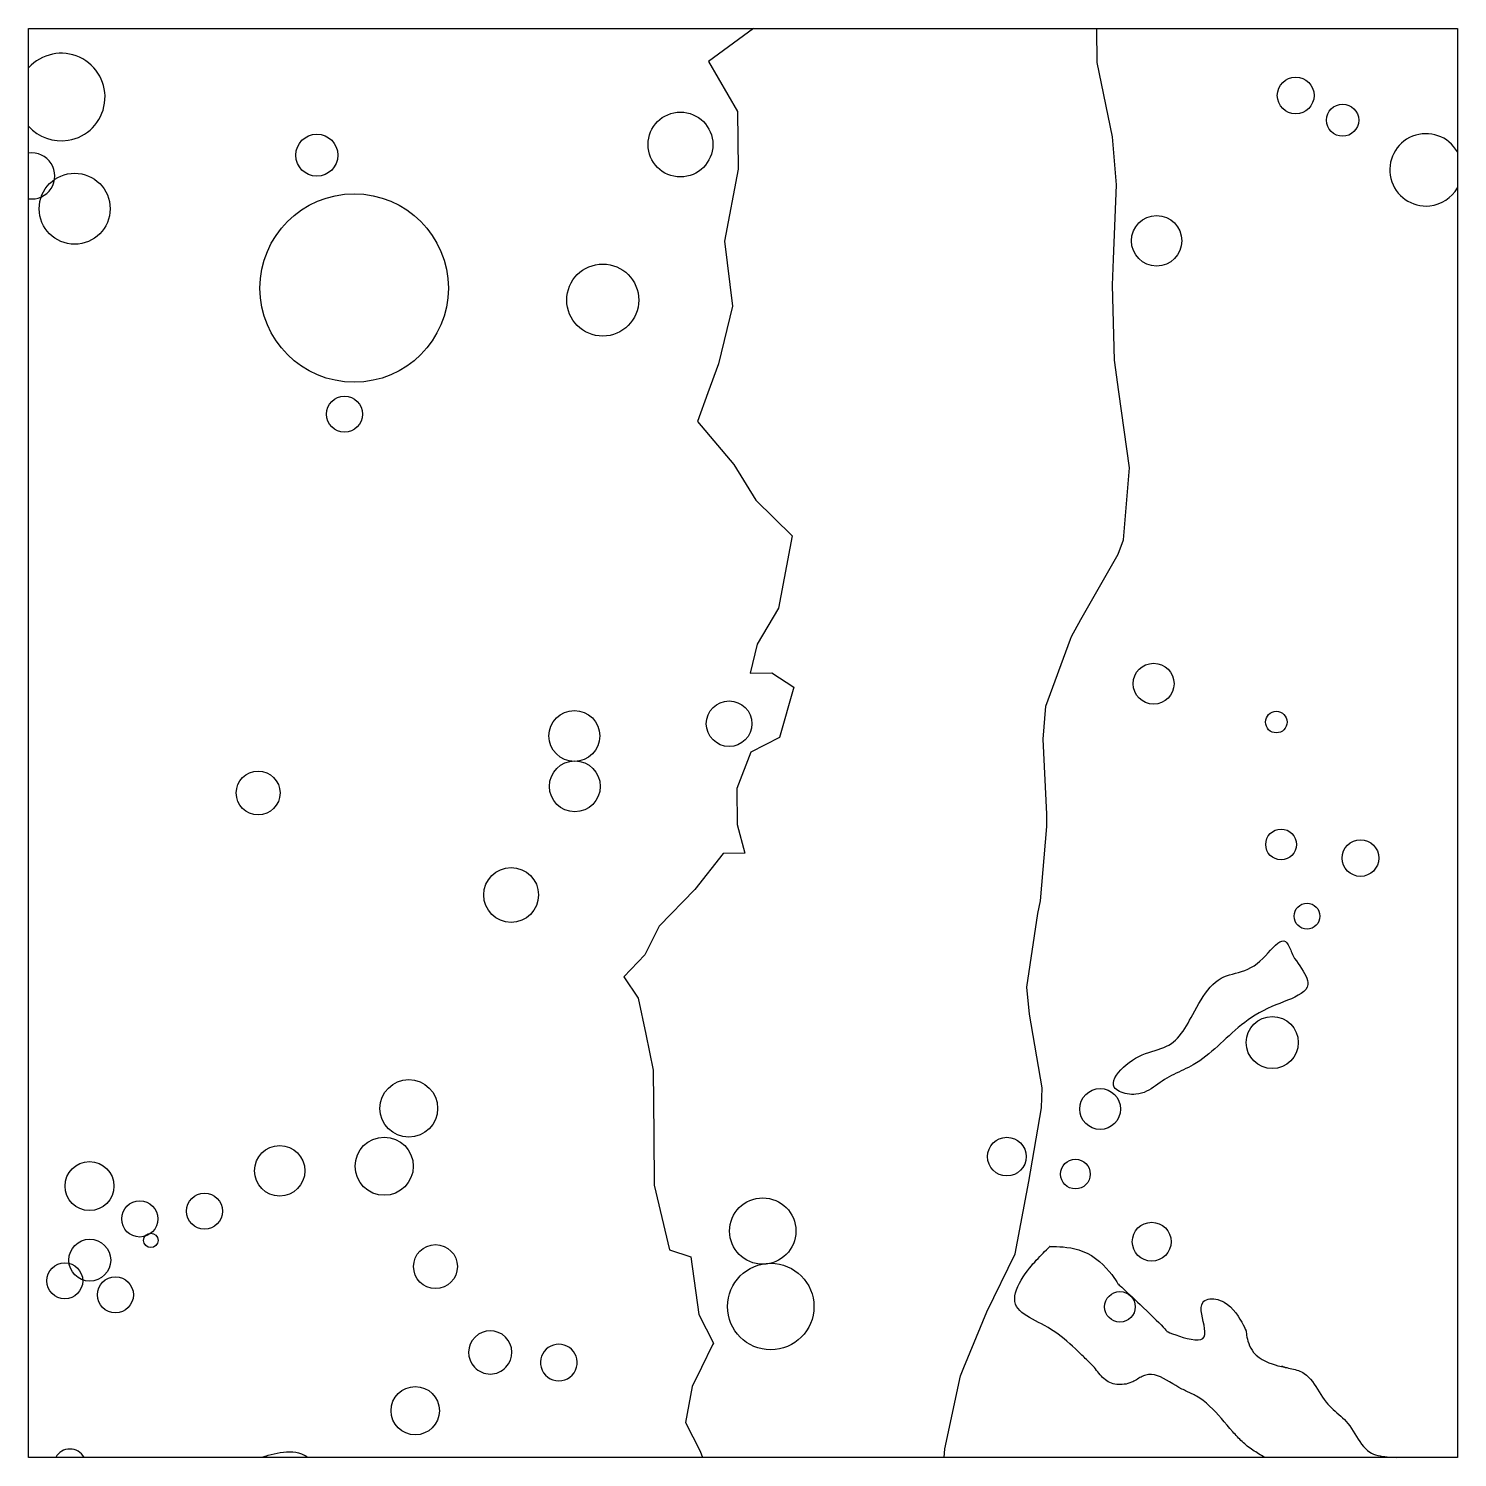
# Model space of a CAD drawing. Extents: x 33.32 to 36.09, y 25.32 to 28.09.
import ezdxf

# ---------------------------------------------------------------- set-up
doc = ezdxf.new("R2010")
doc.units = 0
for name, color, linetype in [('LAYER1', 5, 'CONTINUOUS'), ('LAYER25', 5, 'CONTINUOUS'), ('LAYER52', 7, 'CONTINUOUS'), ('LAYER56', 7, 'CONTINUOUS'), ('LAYER8', 7, 'CONTINUOUS')]:
    doc.layers.add(name, color=color, linetype=linetype)

msp = doc.modelspace()

# ---------------------------------------------------------------- linework, layer by layer
at = {"layer": 'LAYER1', "color": 5, "linetype": 'CONTINUOUS'}
msp.add_lwpolyline([(36.0931, 25.4923), (36.0931, 25.3172)], dxfattribs=at)
at = {"layer": 'LAYER25', "color": 5, "linetype": 'CONTINUOUS'}
for points in [[(33.316, 25.4923), (33.316, 28.0944)], [(33.316, 28.0944), (36.0931, 28.0944)], [(36.0931, 28.0944), (36.0931, 25.4923)], [(33.316, 25.3172), (33.316, 25.4923)], [(36.0931, 25.3172), (33.316, 25.3172)]]:
    msp.add_lwpolyline(points, dxfattribs=at)
at = {"layer": 'LAYER52', "color": 7, "linetype": 'CONTINUOUS'}
for points in [[(35.3875, 25.4923), (35.3853, 25.4945), (35.3831, 25.4967), (35.3809, 25.4989), (35.3787, 25.501), (35.3765, 25.5032), (35.3743, 25.5054), (35.3721, 25.5075), (35.3699, 25.5097), (35.3677, 25.5118), (35.3656, 25.5139), (35.3634, 25.5161), (35.3612, 25.5182), (35.3559, 25.5233), (35.3506, 25.5283), (35.3452, 25.5332), (35.3398, 25.5381), (35.3343, 25.5429), (35.3287, 25.5476), (35.3229, 25.5522), (35.3169, 25.5566), (35.3106, 25.561), (35.3042, 25.5653), (35.2975, 25.5695), (35.2904, 25.5735), (35.2847, 25.5766), (35.2789, 25.5797), (35.2731, 25.5827), (35.2673, 25.5857), (35.2617, 25.5889), (35.2564, 25.5921), (35.2513, 25.5954), (35.2467, 25.5989), (35.2426, 25.6025), (35.2391, 25.6064), (35.2363, 25.6106), (35.2342, 25.615), (35.233, 25.6201), (35.2327, 25.6256), (35.2332, 25.6313), (35.2344, 25.6372), (35.2364, 25.6432), (35.2389, 25.6494), (35.2419, 25.6556), (35.2454, 25.6617), (35.2492, 25.6679), (35.2532, 25.6738), (35.2574, 25.6797), (35.2617, 25.6852), (35.265, 25.6893), (35.2682, 25.6932), (35.2715, 25.6969), (35.2747, 25.7006), (35.278, 25.7041), (35.2812, 25.7075), (35.2845, 25.7109), (35.2877, 25.7142), (35.2909, 25.7174), (35.2942, 25.7206), (35.2974, 25.7238), (35.3007, 25.7269)], [(35.3007, 25.7269), (35.3007, 25.7269), (35.3007, 25.7269), (35.3007, 25.7269), (35.3007, 25.7269), (35.3008, 25.7269), (35.3008, 25.7269), (35.3008, 25.7269), (35.3008, 25.7269), (35.3008, 25.7269), (35.3007, 25.7269), (35.3007, 25.7269), (35.3007, 25.7269), (35.3006, 25.7269), (35.3006, 25.7269), (35.3005, 25.7269), (35.3005, 25.7269), (35.3004, 25.7269), (35.3004, 25.7269), (35.3004, 25.7269), (35.3004, 25.7269), (35.3004, 25.7269), (35.3005, 25.7269), (35.3005, 25.7269), (35.3007, 25.7269), (35.3022, 25.727), (35.3051, 25.7271), (35.3092, 25.7271), (35.3142, 25.7271), (35.3202, 25.7268), (35.3268, 25.7263), (35.334, 25.7255), (35.3416, 25.7243), (35.3495, 25.7227), (35.3575, 25.7205), (35.3654, 25.7177), (35.3732, 25.7143), (35.3817, 25.7095), (35.3898, 25.704), (35.3973, 25.6979), (35.4043, 25.6915), (35.4106, 25.685), (35.4162, 25.6785), (35.4212, 25.6725), (35.4253, 25.6669), (35.4286, 25.6621), (35.4311, 25.6583), (35.4327, 25.6556), (35.4333, 25.6544), (35.4333, 25.6543), (35.4333, 25.6543), (35.4332, 25.6543), (35.4332, 25.6543), (35.4332, 25.6543), (35.4332, 25.6543), (35.4331, 25.6544), (35.4331, 25.6544), (35.4331, 25.6544), (35.4331, 25.6544), (35.4332, 25.6544), (35.4333, 25.6544), (35.4341, 25.6537), (35.4357, 25.6523), (35.4379, 25.6504), (35.4407, 25.6478), (35.444, 25.6448), (35.4478, 25.6413), (35.452, 25.6374), (35.4566, 25.6332), (35.4614, 25.6287), (35.4663, 25.624), (35.4715, 25.6191), (35.4767, 25.6142), (35.4831, 25.608), (35.4895, 25.6018), (35.4958, 25.5957), (35.5017, 25.5899), (35.5073, 25.5843), (35.5125, 25.5792), (35.5171, 25.5746), (35.5211, 25.5705), (35.5243, 25.5671), (35.5267, 25.5645), (35.5283, 25.5627), (35.5288, 25.5618), (35.5288, 25.5618), (35.5288, 25.5617), (35.5287, 25.5617), (35.5286, 25.5617), (35.5286, 25.5618), (35.5285, 25.5618), (35.5285, 25.5618), (35.5285, 25.5618), (35.5285, 25.5619), (35.5286, 25.5619), (35.5287, 25.5618), (35.5288, 25.5618), (35.5308, 25.5611), (35.5345, 25.5596), (35.5396, 25.5577), (35.5458, 25.5554), (35.5528, 25.553), (35.5603, 25.5506), (35.568, 25.5485), (35.5756, 25.5469), (35.5827, 25.5458), (35.5891, 25.5456), (35.5946, 25.5464), (35.5986, 25.5485), (35.6012, 25.5518), (35.6024, 25.5563), (35.6025, 25.5617), (35.6018, 25.5678), (35.6006, 25.5745), (35.5991, 25.5815), (35.5975, 25.5886), (35.5962, 25.5956), (35.5953, 25.6023), (35.5952, 25.6085), (35.5961, 25.614), (35.5981, 25.6185), (35.6001, 25.6207), (35.6025, 25.6224), (35.6053, 25.6238), (35.6085, 25.6248), (35.612, 25.6254), (35.6157, 25.6256), (35.6197, 25.6254), (35.6237, 25.6248), (35.6278, 25.6239), (35.632, 25.6225), (35.636, 25.6209), (35.64, 25.6188), (35.6463, 25.6146), (35.6521, 25.6096), (35.6575, 25.604), (35.6623, 25.5981), (35.6667, 25.592), (35.6705, 25.586), (35.6739, 25.5802), (35.6767, 25.575), (35.679, 25.5704), (35.6807, 25.5668), (35.6819, 25.5644), (35.6825, 25.5633), (35.6825, 25.5632), (35.6826, 25.5633), (35.6826, 25.5633), (35.6826, 25.5633), (35.6826, 25.5634), (35.6826, 25.5635), (35.6826, 25.5635), (35.6826, 25.5636), (35.6826, 25.5636), (35.6825, 25.5635), (35.6825, 25.5634), (35.6825, 25.5633), (35.6825, 25.5622), (35.6826, 25.5604), (35.6829, 25.5579), (35.6833, 25.5548), (35.684, 25.5512), (35.6849, 25.5473), (35.686, 25.5431), (35.6875, 25.5387), (35.6893, 25.5343), (35.6915, 25.5298), (35.694, 25.5255), (35.697, 25.5214), (35.702, 25.5162), (35.7077, 25.5116), (35.7138, 25.5076), (35.7202, 25.5041), (35.7266, 25.5012), (35.7329, 25.4988), (35.7386, 25.4969), (35.7438, 25.4955), (35.748, 25.4945), (35.7512, 25.494), (35.753, 25.4938), (35.7533, 25.494), (35.7532, 25.494), (35.753, 25.4941), (35.7527, 25.4942), (35.7525, 25.4943), (35.7523, 25.4944), (35.7521, 25.4944), (35.752, 25.4944), (35.752, 25.4944), (35.7521, 25.4944), (35.7524, 25.4943), (35.7527, 25.4942), (35.7533, 25.494), (35.7536, 25.4939), (35.7539, 25.4938), (35.7543, 25.4937), (35.7547, 25.4935), (35.7551, 25.4934), (35.7555, 25.4933), (35.7559, 25.4931), (35.7564, 25.493), (35.7569, 25.4928), (35.7573, 25.4927), (35.7578, 25.4925), (35.7583, 25.4923)], [(35.3007, 25.7269), (35.3007, 25.7269), (35.3007, 25.7269), (35.3007, 25.7269), (35.3007, 25.7269), (35.3007, 25.7269), (35.3007, 25.7269), (35.3007, 25.7269), (35.3007, 25.7269), (35.3007, 25.7269), (35.3007, 25.7269), (35.3007, 25.7269), (35.3007, 25.7269), (35.3007, 25.7269), (35.3007, 25.7269), (35.3007, 25.7269), (35.3007, 25.7269), (35.3007, 25.7269), (35.3007, 25.7269), (35.3007, 25.7269), (35.3007, 25.7269), (35.3007, 25.7269), (35.3007, 25.7269), (35.3007, 25.7269), (35.3007, 25.7269)], [(35.7183, 25.3172), (35.7154, 25.319), (35.7125, 25.3207), (35.7097, 25.3224), (35.7068, 25.3242), (35.7039, 25.326), (35.7011, 25.3278), (35.6983, 25.3296), (35.6955, 25.3315), (35.6927, 25.3334), (35.69, 25.3353), (35.6873, 25.3373), (35.6847, 25.3394), (35.6822, 25.3415), (35.6797, 25.3436), (35.6772, 25.3457), (35.6748, 25.348), (35.6724, 25.3502), (35.6701, 25.3525), (35.6678, 25.3549), (35.6655, 25.3573), (35.6632, 25.3597), (35.661, 25.3621), (35.6587, 25.3646), (35.6565, 25.3671), (35.651, 25.3735), (35.6455, 25.3799), (35.64, 25.3864), (35.6345, 25.3928), (35.629, 25.3991), (35.6233, 25.4053), (35.6175, 25.4113), (35.6116, 25.4171), (35.6055, 25.4225), (35.5992, 25.4276), (35.5926, 25.4322), (35.5858, 25.4364), (35.5836, 25.4376), (35.5813, 25.4388), (35.579, 25.4399), (35.5767, 25.441), (35.5744, 25.4421), (35.572, 25.4432), (35.5696, 25.4443), (35.5672, 25.4454), (35.5648, 25.4465), (35.5624, 25.4477), (35.56, 25.4489), (35.5575, 25.4501), (35.5516, 25.4534), (35.5457, 25.4569), (35.5397, 25.4605), (35.5338, 25.4641), (35.5278, 25.4676), (35.5219, 25.4708), (35.516, 25.4736), (35.5101, 25.4759), (35.5043, 25.4775), (35.4986, 25.4784), (35.493, 25.4784), (35.4874, 25.4774), (35.4852, 25.4767), (35.4829, 25.4758), (35.4806, 25.4747), (35.4784, 25.4735), (35.4761, 25.4723), (35.4739, 25.471), (35.4716, 25.4696), (35.4693, 25.4682), (35.4669, 25.4669), (35.4645, 25.4656), (35.4621, 25.4643), (35.4596, 25.4632), (35.4562, 25.4619), (35.4527, 25.4608), (35.4491, 25.4599), (35.4455, 25.4593), (35.4418, 25.4589), (35.4382, 25.4587), (35.4346, 25.4588), (35.431, 25.4591), (35.4275, 25.4597), (35.4241, 25.4605), (35.4208, 25.4615), (35.4176, 25.4628), (35.4146, 25.4644), (35.4116, 25.4662), (35.4089, 25.4682), (35.4062, 25.4704), (35.4036, 25.4728), (35.4012, 25.4753), (35.3988, 25.4779), (35.3964, 25.4807), (35.3941, 25.4835), (35.3919, 25.4864), (35.3897, 25.4894), (35.3875, 25.4923)], [(35.7583, 25.4923), (35.7616, 25.4917), (35.7649, 25.491), (35.7682, 25.4903), (35.7715, 25.4896), (35.7747, 25.4888), (35.7779, 25.4879), (35.781, 25.4869), (35.7841, 25.4859), (35.787, 25.4847), (35.7899, 25.4834), (35.7926, 25.482), (35.7953, 25.4804), (35.7997, 25.4771), (35.8039, 25.4733), (35.8077, 25.4692), (35.8112, 25.4647), (35.8146, 25.4599), (35.8179, 25.4549), (35.8211, 25.4498), (35.8242, 25.4446), (35.8274, 25.4395), (35.8307, 25.4344), (35.8341, 25.4295), (35.8378, 25.4248), (35.841, 25.421), (35.8444, 25.4174), (35.848, 25.414), (35.8516, 25.4106), (35.8553, 25.4073), (35.859, 25.4041), (35.8628, 25.4008), (35.8665, 25.3975), (35.8701, 25.3941), (35.8737, 25.3907), (35.8771, 25.387), (35.8804, 25.3832), (35.884, 25.3785), (35.8875, 25.3735), (35.8908, 25.3684), (35.894, 25.3632), (35.8972, 25.3581), (35.9004, 25.3529), (35.9036, 25.3479), (35.907, 25.3432), (35.9105, 25.3387), (35.9143, 25.3345), (35.9184, 25.3308), (35.9227, 25.3277), (35.9263, 25.3256), (35.9302, 25.3238), (35.9342, 25.3223), (35.9384, 25.3211), (35.9427, 25.3201), (35.9472, 25.3193), (35.9518, 25.3187), (35.9564, 25.3182), (35.9612, 25.3179), (35.966, 25.3176), (35.9708, 25.3174), (35.9757, 25.3172)]]:
    msp.add_lwpolyline(points, dxfattribs=at)
for centre, radius in [((33.4056, 27.7442), 0.069), ((33.93, 27.345), 0.035), ((34.6776, 26.7433), 0.0443), ((35.8008, 26.3692), 0.0251), ((35.7333, 26.1236), 0.0506), ((34.055, 25.9956), 0.056), ((34.0072, 25.8832), 0.0565), ((33.8041, 25.8743), 0.049), ((33.4344, 25.8447), 0.0476), ((35.3507, 25.868), 0.0289), ((33.6581, 25.7959), 0.035), ((33.5321, 25.7807), 0.0351), ((35.4989, 25.7365), 0.0377), ((33.5536, 25.739), 0.014), ((33.4349, 25.7006), 0.0407), ((33.3863, 25.6604), 0.0349), ((33.4847, 25.6333), 0.035), ((35.4372, 25.6099), 0.0297)]:
    msp.add_circle(centre, radius, dxfattribs=at)
at = {"layer": 'LAYER56', "color": 7, "linetype": 'CONTINUOUS'}
for centre, radius in [((34.583, 27.869), 0.063), ((34.432, 27.5667), 0.07), ((34.3768, 26.7195), 0.0495), ((34.3778, 26.6215), 0.0494), ((34.2539, 26.4104), 0.0532), ((34.1069, 25.6882), 0.0426), ((34.0675, 25.408), 0.047)]:
    msp.add_circle(centre, radius, dxfattribs=at)
at = {"layer": 'LAYER8', "color": 1, "linetype": 'CONTINUOUS'}
for points in [[(34.7252, 28.0944), (34.6377, 28.0305), (34.6942, 27.9331), (34.6952, 27.8211), (34.6689, 27.6809), (34.6841, 27.555), (34.6571, 27.4429), (34.6365, 27.3864)], [(35.3408, 26.9073), (35.3428, 26.9127), (35.3615, 26.9457), (35.4336, 27.0728), (35.444, 27.1005), (35.4557, 27.2406), (35.4349, 27.3885), (35.4268, 27.4502), (35.4226, 27.5954), (35.4247, 27.6462), (35.4302, 27.7909), (35.4226, 27.884), (35.3932, 28.0282), (35.3924, 28.0937), (35.3927, 28.0944)], [(34.6365, 27.3864), (34.6161, 27.3305), (34.6869, 27.2472), (34.7294, 27.1776), (34.8002, 27.1083), (34.7733, 26.9681), (34.7323, 26.8978), (34.7186, 26.8417), (34.7606, 26.8421), (34.8031, 26.8145), (34.7758, 26.7163), (34.7201, 26.6877), (34.6929, 26.6175), (34.6935, 26.5476), (34.708, 26.4917), (34.6659, 26.4913), (34.6107, 26.4208), (34.5414, 26.3501), (34.514, 26.2939), (34.4727, 26.2515), (34.5009, 26.2098), (34.5155, 26.14), (34.5302, 26.0702), (34.5311, 25.9442), (34.5321, 25.8463), (34.5614, 25.7205), (34.6034, 25.707), (34.6185, 25.5951), (34.6471, 25.5394), (34.6454, 25.536)], [(35.1339, 25.4923), (35.1783, 25.6005), (35.2333, 25.7129), (35.2599, 25.8532), (35.285, 25.9967), (35.2861, 26.0353), (35.2617, 26.1785), (35.2562, 26.231), (35.2776, 26.3741), (35.2826, 26.3992), (35.2954, 26.5435), (35.2951, 26.5673), (35.2881, 26.7132), (35.2931, 26.7772), (35.3408, 26.9073)], [(34.6454, 25.536), (34.6241, 25.4923)], [(34.6241, 25.4923), (34.606, 25.455), (34.5927, 25.385), (34.6211, 25.3293), (34.626, 25.3172)], [(35.0954, 25.3172), (35.097, 25.3338), (35.1271, 25.4757), (35.1339, 25.4923)]]:
    msp.add_lwpolyline(points, dxfattribs=at)
at = {"layer": 'LAYER8', "color": 7, "linetype": 'CONTINUOUS'}
for points in [[(35.7737, 26.292), (35.7768, 26.2871), (35.7801, 26.2822), (35.7835, 26.2773), (35.7868, 26.2724), (35.7901, 26.2675), (35.7932, 26.2626), (35.796, 26.2579), (35.7984, 26.2532), (35.8003, 26.2487), (35.8017, 26.2443), (35.8023, 26.2401), (35.8022, 26.2362), (35.8009, 26.2314), (35.7982, 26.2269), (35.7944, 26.2228), (35.7895, 26.219), (35.7838, 26.2154), (35.7774, 26.212), (35.7704, 26.2088), (35.763, 26.2057), (35.7554, 26.2027), (35.7477, 26.1996), (35.74, 26.1966), (35.7326, 26.1935), (35.7238, 26.1896), (35.7155, 26.1855), (35.7077, 26.1813), (35.7002, 26.1769), (35.6931, 26.1723), (35.6864, 26.1677), (35.6798, 26.1628), (35.6735, 26.1579), (35.6673, 26.1528), (35.6612, 26.1476), (35.6552, 26.1422), (35.6492, 26.1368), (35.6438, 26.1318), (35.6384, 26.1268), (35.6329, 26.1217), (35.6273, 26.1167), (35.6217, 26.1116), (35.616, 26.1067), (35.6102, 26.1018), (35.6043, 26.0971), (35.5983, 26.0925), (35.5922, 26.0882), (35.5859, 26.084), (35.5795, 26.0802), (35.5749, 26.0776), (35.5703, 26.0752), (35.5656, 26.0729), (35.5609, 26.0706), (35.5562, 26.0684), (35.5514, 26.0662), (35.5467, 26.0639), (35.542, 26.0617), (35.5374, 26.0593), (35.5328, 26.0569), (35.5282, 26.0543), (35.5238, 26.0516), (35.5194, 26.0487), (35.5152, 26.0457), (35.5109, 26.0427), (35.5066, 26.0397), (35.5023, 26.0367), (35.498, 26.0339), (35.4935, 26.0313), (35.4888, 26.0289), (35.484, 26.0268), (35.479, 26.0251), (35.4737, 26.0238), (35.4681, 26.0231), (35.464, 26.0229), (35.4599, 26.0229), (35.4556, 26.0233), (35.4514, 26.0238), (35.4473, 26.0247), (35.4434, 26.0257), (35.4396, 26.027), (35.4362, 26.0285), (35.433, 26.0303), (35.4303, 26.0322), (35.428, 26.0343), (35.4263, 26.0367), (35.4247, 26.0408), (35.4244, 26.0452), (35.4254, 26.05), (35.4274, 26.055), (35.4304, 26.0602), (35.4343, 26.0653), (35.4388, 26.0705), (35.4439, 26.0756), (35.4495, 26.0804), (35.4554, 26.085), (35.4615, 26.0893), (35.4677, 26.0931), (35.4742, 26.0966), (35.4807, 26.0996), (35.4871, 26.1022), (35.4933, 26.1045), (35.4994, 26.1065), (35.5054, 26.1084), (35.5112, 26.1102), (35.5168, 26.1121), (35.5222, 26.1141), (35.5275, 26.1163), (35.5325, 26.1188), (35.5372, 26.1217), (35.5415, 26.1249), (35.5455, 26.1285), (35.5493, 26.1324), (35.553, 26.1366), (35.5565, 26.1412), (35.56, 26.146), (35.5633, 26.151), (35.5665, 26.1562), (35.5696, 26.1615), (35.5727, 26.167), (35.5758, 26.1725), (35.5789, 26.1781), (35.5828, 26.1853), (35.5867, 26.1924), (35.5907, 26.1994), (35.5948, 26.2063), (35.599, 26.2129), (35.6034, 26.2193), (35.6079, 26.2253), (35.6127, 26.231), (35.6176, 26.2362), (35.6229, 26.2409), (35.6283, 26.2451), (35.6342, 26.2486), (35.6393, 26.251), (35.6446, 26.2531), (35.6502, 26.255), (35.6559, 26.2566), (35.6617, 26.2582), (35.6676, 26.2599), (35.6736, 26.2618), (35.6797, 26.2639), (35.6857, 26.2664), (35.6918, 26.2694), (35.6979, 26.273), (35.7039, 26.2773), (35.7093, 26.2819), (35.7147, 26.287), (35.72, 26.2924), (35.7251, 26.2979), (35.7301, 26.3033), (35.735, 26.3083), (35.7396, 26.3128), (35.744, 26.3165), (35.7482, 26.3193), (35.7521, 26.3209), (35.7558, 26.3211), (35.7592, 26.3198), (35.7606, 26.3186), (35.7619, 26.3171), (35.7632, 26.3153), (35.7645, 26.3133), (35.7657, 26.311), (35.7669, 26.3086), (35.7681, 26.306), (35.7692, 26.3033), (35.7703, 26.3005), (35.7715, 26.2977), (35.7726, 26.2948), (35.7737, 26.292)], [(33.7684, 25.3172), (33.7695, 25.3176), (33.7706, 25.3179), (33.7717, 25.3183), (33.7727, 25.3186), (33.7738, 25.3189), (33.7749, 25.3193), (33.776, 25.3196), (33.7771, 25.3199), (33.7783, 25.3203), (33.7794, 25.3206), (33.7805, 25.3209), (33.7816, 25.3213), (33.7874, 25.3229), (33.7933, 25.3244), (33.7993, 25.3257), (33.8053, 25.3268), (33.8114, 25.3276), (33.8174, 25.3282), (33.8234, 25.3283), (33.8294, 25.3281), (33.8352, 25.3274), (33.8408, 25.3261), (33.8462, 25.3243), (33.8514, 25.3219), (33.8521, 25.3216), (33.8527, 25.3212), (33.8534, 25.3208), (33.854, 25.3205), (33.8546, 25.3201), (33.8553, 25.3197), (33.8559, 25.3193), (33.8565, 25.3189), (33.8571, 25.3185), (33.8578, 25.3181), (33.8584, 25.3176), (33.859, 25.3172)]]:
    msp.add_lwpolyline(points, dxfattribs=at)
for centre, radius in [((35.7788, 27.9644), 0.0357), ((35.87, 27.9163), 0.0313), ((33.8763, 27.8483), 0.0409), ((33.9488, 27.5901), 0.1831), ((35.5085, 27.6819), 0.049), ((35.5026, 26.8211), 0.0397), ((35.7411, 26.7465), 0.021), ((33.7622, 26.6087), 0.0426), ((35.7504, 26.5086), 0.0299), ((35.9047, 26.4821), 0.0356), ((35.3987, 25.9944), 0.0397), ((35.2174, 25.9018), 0.0376), ((34.743, 25.7572), 0.0645), ((34.7585, 25.6105), 0.084)]:
    msp.add_circle(centre, radius, dxfattribs=at)
for centre, radius, start, end in [((33.3795, 27.9613), 0.0851, -80.9209, 138.2045), ((33.3795, 27.9613), 0.0851, -138.2084, -80.9205), ((36.0321, 27.8198), 0.0703, 29.725, -84.0183), ((33.3221, 27.8079), 0.0447, -97.8378, 97.833), ((36.0321, 27.8198), 0.0703, -84.0183, -29.725), ((34.2133, 25.5213), 0.042, -43.6003, -136.3978), ((34.3466, 25.5016), 0.0357, -15.0578, -164.9392), ((34.2133, 25.5213), 0.042, -136.4105, -43.5988), ((34.3466, 25.5016), 0.0356, -164.9406, -15.0564), ((33.3964, 25.3021), 0.0314, 28.7998, 151.2002)]:
    msp.add_arc(centre, radius, start, end, dxfattribs=at)

doc.saveas('drawing.dxf')
